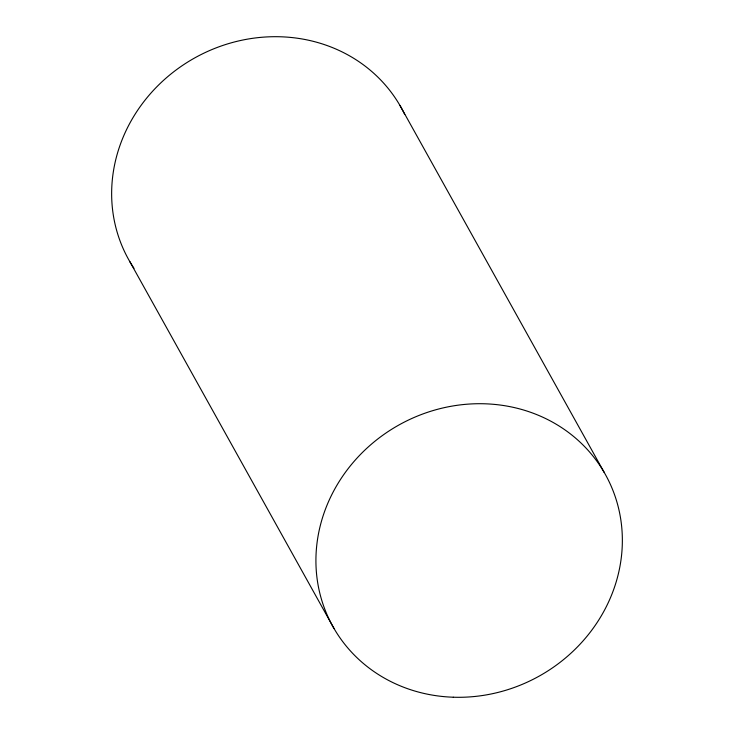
<?xml version="1.0" encoding="UTF-8"?>
<svg xmlns="http://www.w3.org/2000/svg" width="734" height="734" viewBox="0 0 734 734"><rect width="100%" height="100%" fill="white"/><g stroke="black" fill="none" stroke-linecap="round" stroke-linejoin="round"><path stroke-width="1.1" d="M399.957 105.457L604.229 472.467M129.771 261.533L334.043 628.543M133.992 268.314A156.021 143.827 -29.1 0 1 193.638 58.536A156.021 143.827 -29.1 0 1 404.764 114.522M453.291 697.217A156.021 143.827 -29.1 0 0 609.046 481.541A156.021 143.827 -29.1 0 0 345.081 472.76A156.021 143.827 -29.1 0 0 453.291 697.217"/></g></svg>
